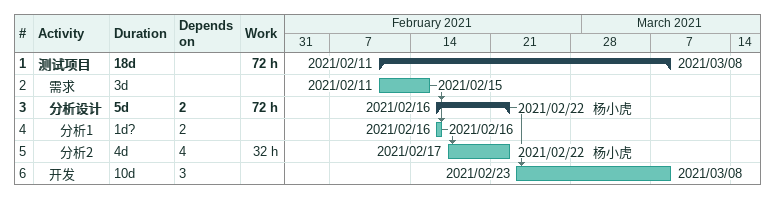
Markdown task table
| ID | Level | Task | Duration | Start | Finish | Predecessors | Resources | Work (h) |
|---|---|---|---|---|---|---|---|---|
| 1 | 1 | **测试项目** | 18d | 2021-02-11 | 2021-03-08 |  |  | 72 |
| 2 | 2 | 需求 | 3d | 2021-02-11 | 2021-02-15 |  |  |  |
| 3 | 2 | **分析设计** | 5d | 2021-02-16 | 2021-02-22 | 2 | 杨小虎 | 72 |
| 4 | 3 | 分析1 | 1d? | 2021-02-16 | 2021-02-16 | 2 |  |  |
| 5 | 3 | 分析2 | 4d | 2021-02-17 | 2021-02-22 | 4 | 杨小虎 | 32 |
| 6 | 2 | 开发 | 10d | 2021-02-23 | 2021-03-08 | 3 |  |  |
